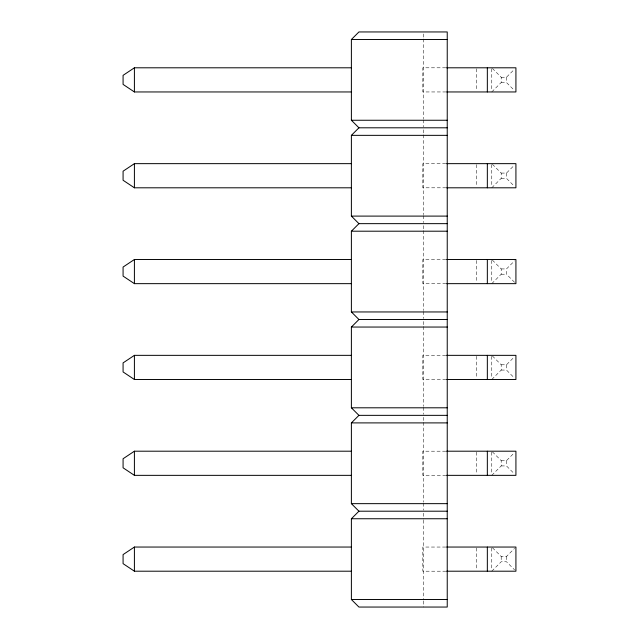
<?xml version="1.0" encoding="UTF-8"?>
<svg xmlns="http://www.w3.org/2000/svg" width="639" height="639" viewBox="0 0 639 639"><rect width="100%" height="100%" fill="white"/><g stroke="black" fill="none" stroke-linecap="round" stroke-linejoin="round"><path stroke-width="0.48" stroke-dasharray="3.19 2.4" d="M491.766 91.952L501.2 82.519L501.2 77.231L492.437 68.477M501.2 77.231L506.479 77.231L514.571 69.148M491.766 187.802L501.2 178.369L501.2 173.081L492.437 164.327M501.2 173.081L506.479 173.081L514.571 164.998M491.766 283.652L501.2 274.219L501.2 268.931L492.437 260.177M514.571 282.302L506.479 274.219L506.479 268.931L514.571 260.848M491.766 379.502L501.2 370.069L501.2 364.781L492.437 356.027M501.2 364.781L506.479 364.781L514.571 356.698M491.766 475.352L501.2 465.919L501.2 460.631L492.437 451.877M501.2 460.631L506.479 460.631L514.571 452.548M491.766 571.202L501.2 561.769L506.479 561.769L514.571 569.852M492.437 547.727L501.2 556.481L506.479 556.481L514.571 548.398M445.758 67.798L422.818 67.798L422.818 91.952L445.758 91.952M501.2 82.519L506.479 82.519L514.571 90.602M445.758 163.648L422.818 163.648L422.818 187.802L445.758 187.802M501.2 178.369L506.479 178.369L514.571 186.452M445.758 259.498L422.818 259.498L422.818 283.652L445.758 283.652M501.2 268.931L506.479 268.931M501.2 274.219L506.479 274.219M445.758 355.348L422.818 355.348L422.818 379.502L445.758 379.502M501.2 370.069L506.479 370.069L514.571 378.152M445.758 451.198L422.818 451.198L422.818 475.352L445.758 475.352M501.2 465.919L506.479 465.919L514.571 474.002M445.758 547.048L422.818 547.048L422.818 571.202L445.758 571.202M506.479 77.231L506.479 82.519M506.479 173.081L506.479 178.369M506.479 364.781L506.479 370.069M506.479 460.631L506.479 465.919M506.479 556.481L506.479 561.769M501.2 556.481L501.2 561.769M491.766 68.764L491.766 90.986M491.766 164.614L491.766 186.836M491.766 260.464L491.766 282.686M491.766 356.314L491.766 378.536M491.766 452.164L491.766 474.386M491.766 548.014L491.766 570.236M476.67 68.764L476.67 90.986M476.67 164.614L476.67 186.836M476.67 260.464L476.67 282.686M476.67 356.314L476.67 378.536M476.67 452.164L476.67 474.386M476.67 548.014L476.67 570.236M423.274 33.947L423.274 37.941M423.274 38.939L423.274 118.814M423.274 119.812L423.274 126.802M423.274 129.797L423.274 133.791M423.274 134.789L423.274 214.664M423.274 215.662L423.274 222.652M423.274 225.647L423.274 229.641M423.274 230.639L423.274 310.514M423.274 311.512L423.274 318.502M423.274 321.497L423.274 325.491M423.274 326.489L423.274 406.364M423.274 407.362L423.274 414.352M423.274 417.347L423.274 421.341M423.274 422.339L423.274 502.214M423.274 503.212L423.274 510.202M423.274 513.197L423.274 519.188M423.274 520.186L423.274 600.061M423.274 601.059L423.274 607.05"/><path stroke-width="0.96" d="M447.236 127.8L358.934 127.8L351.386 120.252L351.386 39.498L358.934 31.95L447.236 31.95L447.236 607.05L358.934 607.05L351.386 599.502L351.386 518.748L358.934 511.2L447.236 511.2M447.236 223.65L358.934 223.65L351.386 216.102L351.386 135.348L358.934 127.8M447.236 319.5L358.934 319.5L351.386 311.952L351.386 231.198L358.934 223.65M447.236 415.35L358.934 415.35L351.386 407.802L351.386 327.048L358.934 319.5M358.934 511.2L351.386 503.652L351.386 422.898L358.934 415.35M351.386 67.798L134.406 67.798L123.079 75.346L123.079 84.404L134.406 91.952L351.386 91.952M351.386 163.648L134.406 163.648L123.079 171.196L123.079 180.254L134.406 187.802L351.386 187.802M351.386 259.498L134.406 259.498L123.079 267.046L123.079 276.104L134.406 283.652L351.386 283.652M351.386 355.348L134.406 355.348L123.079 362.896L123.079 371.954L134.406 379.502L351.386 379.502M351.386 451.198L134.406 451.198L123.079 458.746L123.079 467.804L134.406 475.352L351.386 475.352M351.386 547.048L134.406 547.048L123.079 554.596L123.079 563.654L134.406 571.202L351.386 571.202M351.386 39.498L447.236 39.498M446.645 67.798L515.921 67.798L515.921 91.952L446.645 91.952M351.386 120.252L447.236 120.252M351.386 135.348L447.236 135.348M446.645 163.648L515.921 163.648L515.921 187.802L446.645 187.802M351.386 216.102L447.236 216.102M351.386 231.198L447.236 231.198M446.645 259.498L515.921 259.498L515.921 283.652L446.645 283.652M351.386 311.952L447.236 311.952M351.386 327.048L447.236 327.048M446.645 355.348L515.921 355.348L515.921 379.502L446.645 379.502M351.386 407.802L447.236 407.802M351.386 422.898L447.236 422.898M446.645 451.198L515.921 451.198L515.921 475.352L446.645 475.352M351.386 503.652L447.236 503.652M351.386 518.748L447.236 518.748M446.645 547.048L515.921 547.048L515.921 571.202L446.645 571.202M351.386 599.502L447.236 599.502M487.341 67.798L487.341 91.952M487.341 163.648L487.341 187.802M487.341 259.498L487.341 283.652M487.341 355.348L487.341 379.502M487.341 451.198L487.341 475.352M487.341 547.048L487.341 571.202M134.406 67.798L134.406 91.952M134.406 163.648L134.406 187.802M134.406 259.498L134.406 283.652M134.406 355.348L134.406 379.502M134.406 451.198L134.406 475.352M134.406 547.048L134.406 571.202"/></g></svg>
